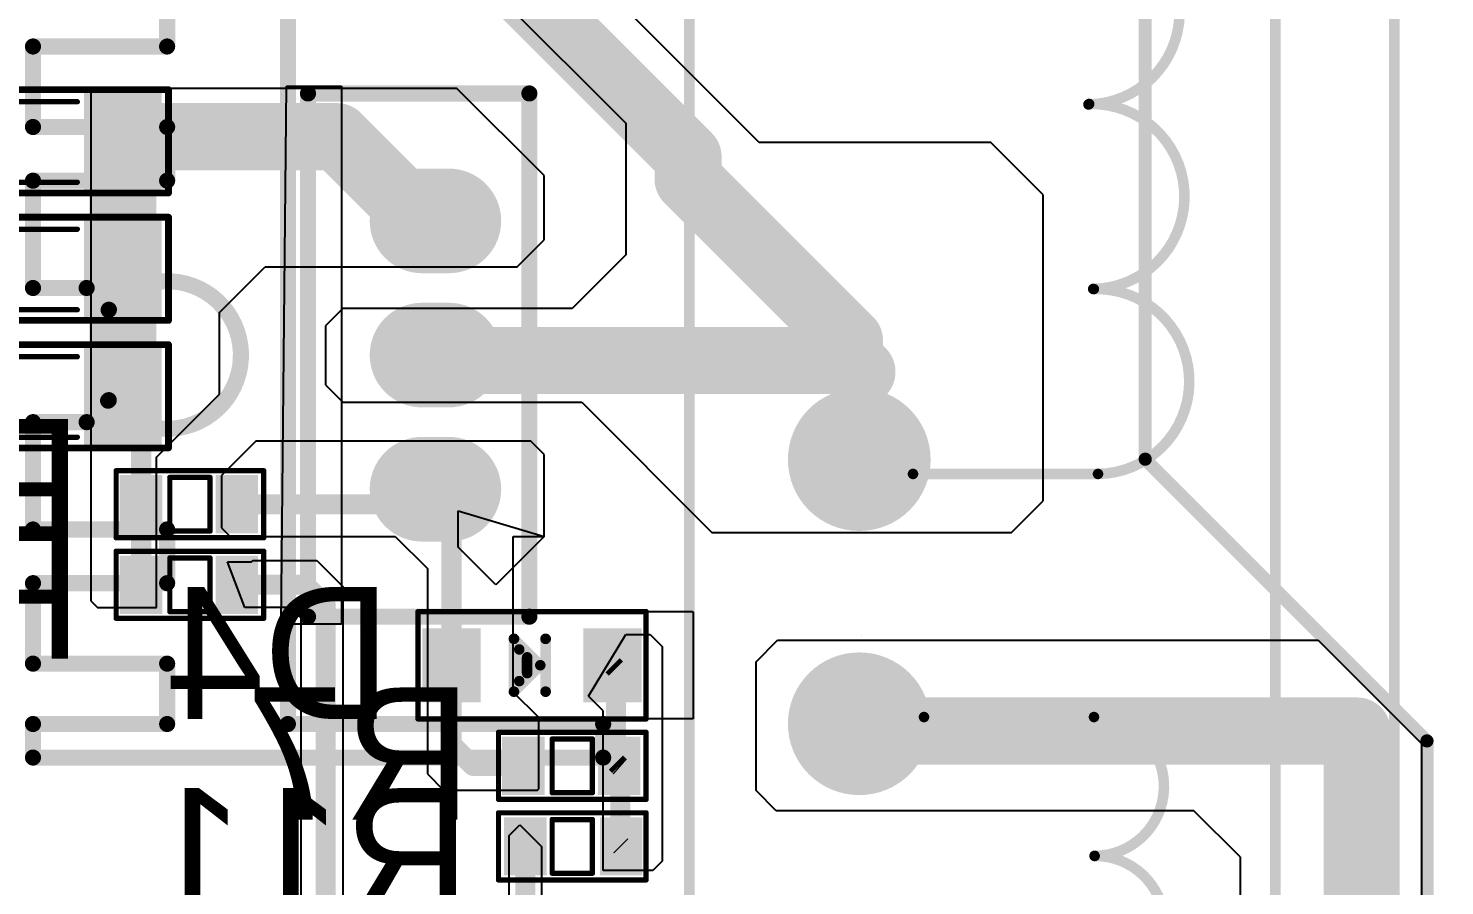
# Model space of a CAD drawing. Header units: millimetres. Extents: x 0.99 to 6.96, y 0.76 to 5.84.
# Drawn here: x 4.489 to 5.545, y 1.581 to 2.22 of the extents above; entities that cross this region are included whole.
import ezdxf

# ---------------------------------------------------------------- set-up
doc = ezdxf.new("R2010")
doc.units = ezdxf.units.MM
doc.header["$MEASUREMENT"] = 0
for name, color, linetype in [('BottomLayer', 5, 'Continuous'), ('BottomOverlay', 54, 'Continuous'), ('BottomPaste', 16, 'Continuous'), ('BottomSolder', 6, 'Continuous'), ('MultiLayer', 9, 'Continuous'), ('PadHoleLayer', 156, 'Continuous'), ('TopLayer', 1, 'Continuous'), ('TopOverlay', 2, 'Continuous'), ('TopSolder', 216, 'Continuous')]:
    doc.layers.add(name, color=color, linetype=linetype)

# ---------------------------------------------------------------- blocks, each defined once
blk = doc.blocks.new('TO220_2_166')
at = {"layer": 'BottomLayer', "const_width": 0.07}
for points in [[(0, 0.01), (0, -0.01)], [(0.1, 0.01), (0.1, -0.01)], [(0.2, 0.01), (0.2, -0.01)]]:
    blk.add_lwpolyline(points, dxfattribs=at)
at = {"layer": 'BottomLayer', "const_width": 0.035}
for points in [[(-0.0175, 0.01, 1), (0.0175, 0.01, 1)], [(0.0825, 0.01, 1), (0.1175, 0.01, 1)], [(0.1825, 0.01, 1), (0.2175, 0.01, 1)], [(-0.0175, -0.01, 1), (0.0175, -0.01, 1)], [(0.0825, -0.01, 1), (0.1175, -0.01, 1)], [(0.1825, -0.01, 1), (0.2175, -0.01, 1)]]:
    blk.add_lwpolyline(points, format="xyb", close=True, dxfattribs=at)
at = {"layer": 'BottomSolder', "const_width": 0.078}
for points in [[(0, 0.01), (0, -0.01)], [(0.1, 0.01), (0.1, -0.01)], [(0.2, 0.01), (0.2, -0.01)]]:
    blk.add_lwpolyline(points, dxfattribs=at)
at = {"layer": 'BottomSolder', "const_width": 0.039}
for points in [[(-0.0195, 0.01, 1), (0.0195, 0.01, 1)], [(0.0805, 0.01, 1), (0.1195, 0.01, 1)], [(0.1805, 0.01, 1), (0.2195, 0.01, 1)], [(-0.0195, -0.01, 1), (0.0195, -0.01, 1)], [(0.0805, -0.01, 1), (0.1195, -0.01, 1)], [(0.1805, -0.01, 1), (0.2195, -0.01, 1)]]:
    blk.add_lwpolyline(points, format="xyb", close=True, dxfattribs=at)
at = {"layer": 'MultiLayer', "const_width": 0.07}
for points in [[(0, 0.01), (0, -0.01)], [(0.1, 0.01), (0.1, -0.01)], [(0.2, 0.01), (0.2, -0.01)]]:
    blk.add_lwpolyline(points, dxfattribs=at)
at = {"layer": 'MultiLayer', "const_width": 0.035}
for points in [[(-0.0175, 0.01, 1), (0.0175, 0.01, 1)], [(0.0825, 0.01, 1), (0.1175, 0.01, 1)], [(0.1825, 0.01, 1), (0.2175, 0.01, 1)], [(-0.0175, -0.01, 1), (0.0175, -0.01, 1)], [(0.0825, -0.01, 1), (0.1175, -0.01, 1)], [(0.1825, -0.01, 1), (0.2175, -0.01, 1)]]:
    blk.add_lwpolyline(points, format="xyb", close=True, dxfattribs=at)
at = {"layer": 'PadHoleLayer', "const_width": 0.0236}
for points in [[(-0.0118, 0, 1), (0.0118, 0, 1)], [(0.0882, 0, 1), (0.1118, 0, 1)], [(0.1882, 0, 1), (0.2118, 0, 1)]]:
    blk.add_lwpolyline(points, format="xyb", close=True, dxfattribs=at)
at = {"layer": 'TopLayer', "const_width": 0.07}
for points in [[(0, 0.01), (0, -0.01)], [(0.1, 0.01), (0.1, -0.01)], [(0.2, 0.01), (0.2, -0.01)]]:
    blk.add_lwpolyline(points, dxfattribs=at)
at = {"layer": 'TopLayer', "const_width": 0.035}
for points in [[(-0.0175, 0.01, 1), (0.0175, 0.01, 1)], [(0.0825, 0.01, 1), (0.1175, 0.01, 1)], [(0.1825, 0.01, 1), (0.2175, 0.01, 1)], [(-0.0175, -0.01, 1), (0.0175, -0.01, 1)], [(0.0825, -0.01, 1), (0.1175, -0.01, 1)], [(0.1825, -0.01, 1), (0.2175, -0.01, 1)]]:
    blk.add_lwpolyline(points, format="xyb", close=True, dxfattribs=at)
at = {"layer": 'TopOverlay', "const_width": 0.012}
for points in [[(-0.2, 0.3), (-0.2, -0.125)], [(-0.2, 0.3), (-0.175, 0.3)], [(-0.175, 0.3), (-0.175, 0.2)], [(-0.13, 0.3), (-0.13, 0.2)], [(-0.13, 0.3), (-0.07, 0.3)], [(-0.07, 0.3), (-0.07, 0.2)], [(-0.03, 0.3), (0.05, 0.3)], [(-0.03, 0.3), (-0.03, 0.2)], [(0.05, 0.3), (0.05, 0.26)], [(0.15, 0.3), (0.15, 0.26)], [(0.15, 0.3), (0.23, 0.3)], [(0.23, 0.3), (0.23, 0.2)], [(0.27, 0.3), (0.33, 0.3)], [(0.27, 0.3), (0.27, 0.2)], [(0.33, 0.3), (0.33, 0.2)], [(0.375, 0.3), (0.4, 0.3)], [(0.375, 0.3), (0.375, 0.2)], [(0.4, 0.3), (0.4, -0.125)], [(0.05, 0.26), (0.066, 0.244)], [(0.15, 0.26), (0.1336, 0.2436)], [(-0.175, 0.2), (-0.13, 0.2)], [(-0.07, 0.2), (-0.03, 0.2)], [(0.23, 0.2), (0.27, 0.2)], [(0.33, 0.2), (0.375, 0.2)], [(-0.175, 0.11), (0.375, 0.11)], [(-0.175, 0.11), (-0.175, -0.125)], [(0.375, 0.11), (0.375, -0.125)], [(-0.095, 0.095), (0.295, 0.095)], [(-0.095, 0.095), (-0.095, -0.07)], [(0.295, 0.095), (0.295, -0.07)], [(-0.095, -0.07), (0.295, -0.07)], [(-0.2, -0.125), (-0.175, -0.125)], [(0.375, -0.125), (0.4, -0.125)]]:
    blk.add_lwpolyline(points, dxfattribs=at)
at = {"layer": 'TopOverlay', "const_width": 0.006}
for points in [[(-0.203, 0.3, 1), (-0.197, 0.3, 1)], [(-0.203, 0.3, 1), (-0.197, 0.3, 1)], [(-0.178, 0.3, 1), (-0.172, 0.3, 1)], [(-0.178, 0.3, 1), (-0.172, 0.3, 1)], [(-0.133, 0.3, 1), (-0.127, 0.3, 1)], [(-0.133, 0.3, 1), (-0.127, 0.3, 1)], [(-0.073, 0.3, 1), (-0.067, 0.3, 1)], [(-0.073, 0.3, 1), (-0.067, 0.3, 1)], [(-0.033, 0.3, 1), (-0.027, 0.3, 1)], [(-0.033, 0.3, 1), (-0.027, 0.3, 1)], [(0.047, 0.3, 1), (0.053, 0.3, 1)], [(0.047, 0.3, 1), (0.053, 0.3, 1)], [(0.147, 0.3, 1), (0.153, 0.3, 1)], [(0.147, 0.3, 1), (0.153, 0.3, 1)], [(0.227, 0.3, 1), (0.233, 0.3, 1)], [(0.227, 0.3, 1), (0.233, 0.3, 1)], [(0.267, 0.3, 1), (0.273, 0.3, 1)], [(0.267, 0.3, 1), (0.273, 0.3, 1)], [(0.327, 0.3, 1), (0.333, 0.3, 1)], [(0.327, 0.3, 1), (0.333, 0.3, 1)], [(0.372, 0.3, 1), (0.378, 0.3, 1)], [(0.372, 0.3, 1), (0.378, 0.3, 1)], [(0.397, 0.3, 1), (0.403, 0.3, 1)], [(0.397, 0.3, 1), (0.403, 0.3, 1)], [(0.047, 0.26, 1), (0.053, 0.26, 1)], [(0.047, 0.26, 1), (0.053, 0.26, 1)], [(0.147, 0.26, 1), (0.153, 0.26, 1)], [(0.147, 0.26, 1), (0.153, 0.26, 1)], [(0.063, 0.244, 1), (0.069, 0.244, 1)], [(0.0634, 0.2435, 1), (0.0694, 0.2435, 1)], [(0.1306, 0.2436, 1), (0.1366, 0.2436, 1)], [(0.1308, 0.2434, 1), (0.1368, 0.2434, 1)], [(-0.178, 0.2, 1), (-0.172, 0.2, 1)], [(-0.178, 0.2, 1), (-0.172, 0.2, 1)], [(-0.133, 0.2, 1), (-0.127, 0.2, 1)], [(-0.133, 0.2, 1), (-0.127, 0.2, 1)], [(-0.073, 0.2, 1), (-0.067, 0.2, 1)], [(-0.073, 0.2, 1), (-0.067, 0.2, 1)], [(-0.033, 0.2, 1), (-0.027, 0.2, 1)], [(-0.033, 0.2, 1), (-0.027, 0.2, 1)], [(0.227, 0.2, 1), (0.233, 0.2, 1)], [(0.227, 0.2, 1), (0.233, 0.2, 1)], [(0.267, 0.2, 1), (0.273, 0.2, 1)], [(0.267, 0.2, 1), (0.273, 0.2, 1)], [(0.327, 0.2, 1), (0.333, 0.2, 1)], [(0.327, 0.2, 1), (0.333, 0.2, 1)], [(0.372, 0.2, 1), (0.378, 0.2, 1)], [(0.372, 0.2, 1), (0.378, 0.2, 1)], [(-0.178, 0.11, 1), (-0.172, 0.11, 1)], [(-0.178, 0.11, 1), (-0.172, 0.11, 1)], [(0.372, 0.11, 1), (0.378, 0.11, 1)], [(0.372, 0.11, 1), (0.378, 0.11, 1)], [(-0.098, 0.095, 1), (-0.092, 0.095, 1)], [(-0.098, 0.095, 1), (-0.092, 0.095, 1)], [(0.292, 0.095, 1), (0.298, 0.095, 1)], [(0.292, 0.095, 1), (0.298, 0.095, 1)], [(-0.098, -0.07, 1), (-0.092, -0.07, 1)], [(-0.098, -0.07, 1), (-0.092, -0.07, 1)], [(0.292, -0.07, 1), (0.298, -0.07, 1)], [(0.292, -0.07, 1), (0.298, -0.07, 1)], [(-0.203, -0.125, 1), (-0.197, -0.125, 1)], [(-0.203, -0.125, 1), (-0.197, -0.125, 1)], [(-0.178, -0.125, 1), (-0.172, -0.125, 1)], [(-0.178, -0.125, 1), (-0.172, -0.125, 1)], [(0.372, -0.125, 1), (0.378, -0.125, 1)], [(0.372, -0.125, 1), (0.378, -0.125, 1)], [(0.397, -0.125, 1), (0.403, -0.125, 1)], [(0.397, -0.125, 1), (0.403, -0.125, 1)]]:
    blk.add_lwpolyline(points, format="xyb", close=True, dxfattribs=at)
at = {"layer": 'TopOverlay', "const_width": 0.012}
blk.add_lwpolyline([(0.1338, 0.2434, -2.922044), (0.0664, 0.2435)], format="xyb", dxfattribs=at)
at = {"layer": 'TopSolder', "const_width": 0.078}
for points in [[(0, 0.01), (0, -0.01)], [(0.1, 0.01), (0.1, -0.01)], [(0.2, 0.01), (0.2, -0.01)]]:
    blk.add_lwpolyline(points, dxfattribs=at)
at = {"layer": 'TopSolder', "const_width": 0.039}
for points in [[(-0.0195, 0.01, 1), (0.0195, 0.01, 1)], [(0.0805, 0.01, 1), (0.1195, 0.01, 1)], [(0.1805, 0.01, 1), (0.2195, 0.01, 1)], [(-0.0195, -0.01, 1), (0.0195, -0.01, 1)], [(0.0805, -0.01, 1), (0.1195, -0.01, 1)], [(0.1805, -0.01, 1), (0.2195, -0.01, 1)]]:
    blk.add_lwpolyline(points, format="xyb", close=True, dxfattribs=at)
blk = doc.blocks.new('EE29_173')
at = {"layer": 'BottomLayer', "const_width": 0.0492}
for points in [[(0.6545, 0, 1), (0.7037, 0, 1)], [(0.6545, -0.1969, 1), (0.7037, -0.1969, 1)], [(-0.0246, -0.3937, 1), (0.0246, -0.3937, 1)], [(-0.0246, -0.5906, 1), (0.0246, -0.5906, 1)], [(0.6545, -0.5906, 1), (0.7037, -0.5906, 1)], [(-0.0246, -0.7874, 1), (0.0246, -0.7874, 1)], [(0.6545, -0.7874, 1), (0.7037, -0.7874, 1)]]:
    blk.add_lwpolyline(points, format="xyb", close=True, dxfattribs=at)
at = {"layer": 'BottomLayer'}
blk.add_solid([(-0.0492, -0.0492), (0.0492, -0.0492), (-0.0492, 0.0492), (0.0492, 0.0492)], dxfattribs=at)
at = {"layer": 'BottomSolder', "const_width": 0.0532}
for points in [[(0.6525, 0, 1), (0.7057, 0, 1)], [(0.6525, -0.1969, 1), (0.7057, -0.1969, 1)], [(-0.0266, -0.3937, 1), (0.0266, -0.3937, 1)], [(-0.0266, -0.5906, 1), (0.0266, -0.5906, 1)], [(0.6525, -0.5906, 1), (0.7057, -0.5906, 1)], [(-0.0266, -0.7874, 1), (0.0266, -0.7874, 1)], [(0.6525, -0.7874, 1), (0.7057, -0.7874, 1)]]:
    blk.add_lwpolyline(points, format="xyb", close=True, dxfattribs=at)
at = {"layer": 'BottomSolder'}
blk.add_solid([(-0.0532, -0.0532), (0.0532, -0.0532), (-0.0532, 0.0532), (0.0532, 0.0532)], dxfattribs=at)
at = {"layer": 'MultiLayer', "const_width": 0.0492}
for points in [[(0.6545, 0, 1), (0.7037, 0, 1)], [(0.6545, -0.1969, 1), (0.7037, -0.1969, 1)], [(-0.0246, -0.3937, 1), (0.0246, -0.3937, 1)], [(-0.0246, -0.5906, 1), (0.0246, -0.5906, 1)], [(0.6545, -0.5906, 1), (0.7037, -0.5906, 1)], [(-0.0246, -0.7874, 1), (0.0246, -0.7874, 1)], [(0.6545, -0.7874, 1), (0.7037, -0.7874, 1)]]:
    blk.add_lwpolyline(points, format="xyb", close=True, dxfattribs=at)
at = {"layer": 'MultiLayer'}
blk.add_solid([(-0.0492, -0.0492), (0.0492, -0.0492), (-0.0492, 0.0492), (0.0492, 0.0492)], dxfattribs=at)
at = {"layer": 'PadHoleLayer', "const_width": 0.0236}
for points in [[(-0.0118, 0, 1), (0.0118, 0, 1)], [(0.6673, 0, 1), (0.6909, 0, 1)], [(0.6673, -0.1969, 1), (0.6909, -0.1969, 1)], [(-0.0118, -0.3937, 1), (0.0118, -0.3937, 1)], [(-0.0118, -0.5906, 1), (0.0118, -0.5906, 1)], [(0.6673, -0.5906, 1), (0.6909, -0.5906, 1)], [(-0.0118, -0.7874, 1), (0.0118, -0.7874, 1)], [(0.6673, -0.7874, 1), (0.6909, -0.7874, 1)]]:
    blk.add_lwpolyline(points, format="xyb", close=True, dxfattribs=at)
at = {"layer": 'TopLayer', "const_width": 0.0492}
for points in [[(0.6545, 0, 1), (0.7037, 0, 1)], [(0.6545, -0.1969, 1), (0.7037, -0.1969, 1)], [(-0.0246, -0.3937, 1), (0.0246, -0.3937, 1)], [(-0.0246, -0.5906, 1), (0.0246, -0.5906, 1)], [(0.6545, -0.5906, 1), (0.7037, -0.5906, 1)], [(-0.0246, -0.7874, 1), (0.0246, -0.7874, 1)], [(0.6545, -0.7874, 1), (0.7037, -0.7874, 1)]]:
    blk.add_lwpolyline(points, format="xyb", close=True, dxfattribs=at)
at = {"layer": 'TopLayer'}
blk.add_solid([(-0.0492, -0.0492), (0.0492, -0.0492), (-0.0492, 0.0492), (0.0492, 0.0492)], dxfattribs=at)
at = {"layer": 'TopOverlay', "const_width": 0.00787}
for points in [[(-0.1266, 0.1733), (0.7835, 0.1733)], [(-0.1266, -0.9682), (-0.1266, 0.1733)], [(0.3101, -0.9661), (0.3101, 0.1697)], [(0.3988, -0.9665), (0.3988, 0.1713)], [(0.7835, -0.9073), (0.7835, 0.1733)], [(0.043, 0.0088), (0.1677, 0.0088)], [(0.6804, -0.1482), (0.6804, -0.0413)], [(0.5307, -0.1213), (0.6804, -0.1213)], [(0.04, -0.4044), (0.178, -0.4044)], [(0.0482, -0.5856), (0.1749, -0.5856)], [(0.6821, -0.7423), (0.6821, -0.6354)], [(0.5479, -0.6729), (0.6833, -0.6729)], [(0.0463, -0.793), (0.1739, -0.793)], [(0.7226, -0.9682), (0.7835, -0.9073)], [(-0.1266, -0.9682), (0.7226, -0.9682)]]:
    blk.add_lwpolyline(points, dxfattribs=at)
at = {"layer": 'TopOverlay', "const_width": 0.00394}
for points in [[(-0.1286, 0.1733, 1), (-0.1246, 0.1733, 1)], [(-0.1286, 0.1733, 1), (-0.1246, 0.1733, 1)], [(0.3081, 0.1697, 1), (0.312, 0.1697, 1)], [(0.3968, 0.1713, 1), (0.4008, 0.1713, 1)], [(0.7815, 0.1733, 1), (0.7855, 0.1733, 1)], [(0.7815, 0.1733, 1), (0.7855, 0.1733, 1)], [(0.041, 0.0088, 1), (0.045, 0.0088, 1)], [(0.1658, 0.0088, 1), (0.1697, 0.0088, 1)], [(0.1658, 0.0088, 1), (0.1697, 0.0088, 1)], [(0.6784, -0.0413, 1), (0.6824, -0.0413, 1)], [(0.1689, -0.129, 1), (0.1728, -0.129, 1)], [(0.1693, -0.1287, 1), (0.1733, -0.1287, 1)], [(0.5288, -0.1213, 1), (0.5327, -0.1213, 1)], [(0.5288, -0.1213, 1), (0.5327, -0.1213, 1)], [(0.6784, -0.1213, 1), (0.6824, -0.1213, 1)], [(0.6784, -0.1482, 1), (0.6824, -0.1482, 1)], [(0.1724, -0.2665, 1), (0.1764, -0.2665, 1)], [(0.1729, -0.2666, 1), (0.1768, -0.2666, 1)], [(0.5319, -0.2591, 1), (0.5358, -0.2591, 1)], [(0.5334, -0.2592, 1), (0.5374, -0.2592, 1)], [(0.0381, -0.4044, 1), (0.042, -0.4044, 1)], [(0.176, -0.4044, 1), (0.1799, -0.4044, 1)], [(0.176, -0.4044, 1), (0.1799, -0.4044, 1)], [(0.5365, -0.397, 1), (0.5405, -0.397, 1)], [(0.5381, -0.3972, 1), (0.5421, -0.3972, 1)], [(0.5412, -0.5349, 1), (0.5452, -0.5349, 1)], [(0.5428, -0.5351, 1), (0.5467, -0.5351, 1)], [(0.0463, -0.5856, 1), (0.0502, -0.5856, 1)], [(0.173, -0.5856, 1), (0.1769, -0.5856, 1)], [(0.173, -0.5856, 1), (0.1769, -0.5856, 1)], [(0.6802, -0.6354, 1), (0.6841, -0.6354, 1)], [(0.5459, -0.6729, 1), (0.5498, -0.6729, 1)], [(0.5459, -0.6729, 1), (0.5498, -0.6729, 1)], [(0.6814, -0.6729, 1), (0.6853, -0.6729, 1)], [(0.1734, -0.6891, 1), (0.1774, -0.6891, 1)], [(0.1734, -0.6891, 1), (0.1774, -0.6891, 1)], [(0.6802, -0.7423, 1), (0.6841, -0.7423, 1)], [(0.0443, -0.793, 1), (0.0482, -0.793, 1)], [(0.172, -0.793, 1), (0.1759, -0.793, 1)], [(0.1739, -0.7926, 1), (0.1778, -0.7926, 1)], [(0.7815, -0.9073, 1), (0.7855, -0.9073, 1)], [(0.7815, -0.9073, 1), (0.7855, -0.9073, 1)], [(-0.1286, -0.9682, 1), (-0.1246, -0.9682, 1)], [(-0.1286, -0.9682, 1), (-0.1246, -0.9682, 1)], [(0.3081, -0.9661, 1), (0.312, -0.9661, 1)], [(0.3968, -0.9665, 1), (0.4008, -0.9665, 1)], [(0.7206, -0.9682, 1), (0.7246, -0.9682, 1)], [(0.7206, -0.9682, 1), (0.7246, -0.9682, 1)]]:
    blk.add_lwpolyline(points, format="xyb", close=True, dxfattribs=at)
at = {"layer": 'TopOverlay', "const_width": 0.00787}
for points in [[(0.1677, 0.0088, -1.008867), (0.1708, -0.129)], [(0.1713, -0.1287, -1.008867), (0.1744, -0.2665)], [(0.5338, -0.2591, -1.008867), (0.5307, -0.1213)], [(0.1749, -0.2666, -1.008867), (0.178, -0.4044)], [(0.5385, -0.397, -1.008867), (0.5354, -0.2592)], [(0.5432, -0.5349, -1.008867), (0.5401, -0.3972)], [(0.5479, -0.6729, -1.008867), (0.5448, -0.5351)], [(0.1749, -0.5856, -1.004118), (0.1754, -0.6891)], [(0.1754, -0.6891, -1.004118), (0.1758, -0.7926)]]:
    blk.add_lwpolyline(points, format="xyb", dxfattribs=at)
at = {"layer": 'TopSolder', "const_width": 0.0532}
for points in [[(0.6525, 0, 1), (0.7057, 0, 1)], [(0.6525, -0.1969, 1), (0.7057, -0.1969, 1)], [(-0.0266, -0.3937, 1), (0.0266, -0.3937, 1)], [(-0.0266, -0.5906, 1), (0.0266, -0.5906, 1)], [(0.6525, -0.5906, 1), (0.7057, -0.5906, 1)], [(-0.0266, -0.7874, 1), (0.0266, -0.7874, 1)], [(0.6525, -0.7874, 1), (0.7057, -0.7874, 1)]]:
    blk.add_lwpolyline(points, format="xyb", close=True, dxfattribs=at)
at = {"layer": 'TopSolder'}
blk.add_solid([(-0.0532, -0.0532), (0.0532, -0.0532), (-0.0532, 0.0532), (0.0532, 0.0532)], dxfattribs=at)
blk = doc.blocks.new('RES_SMD_0603_B_176')
at = {"layer": 'BottomLayer'}
for points in [[(-0.0468, -0.0177), (-0.0232, -0.0177), (-0.0468, 0.0177), (-0.0232, 0.0177)], [(0.0247, -0.0177), (0.0483, -0.0177), (0.0247, 0.0177), (0.0483, 0.0177)]]:
    blk.add_solid(points, dxfattribs=at)
at = {"layer": 'BottomOverlay', "const_width": 0.00394}
for points in [[(0.035, 0.025), (-0.055, 0.025)], [(-0.055, 0.025), (-0.055, -0.025)], [(0.015, 0.02), (-0.015, 0.02)], [(-0.015, 0.02), (-0.015, -0.02)], [(0.015, 0.02), (0.015, -0.02)], [(0.055, 0.025), (0.035, 0.025)], [(0.055, 0.025), (0.055, -0.025)], [(0.015, -0.02), (-0.015, -0.02)], [(0.055, -0.025), (-0.055, -0.025)]]:
    blk.add_lwpolyline(points, dxfattribs=at)
at = {"layer": 'BottomOverlay', "const_width": 0.00197}
for points in [[(-0.056, 0.025, 1), (-0.054, 0.025, 1)], [(-0.056, 0.025, 1), (-0.054, 0.025, 1)], [(-0.016, 0.02, 1), (-0.014, 0.02, 1)], [(-0.016, 0.02, 1), (-0.014, 0.02, 1)], [(0.014, 0.02, 1), (0.016, 0.02, 1)], [(0.014, 0.02, 1), (0.016, 0.02, 1)], [(0.034, 0.025, 1), (0.036, 0.025, 1)], [(0.034, 0.025, 1), (0.036, 0.025, 1)], [(0.054, 0.025, 1), (0.056, 0.025, 1)], [(0.054, 0.025, 1), (0.056, 0.025, 1)], [(-0.016, -0.02, 1), (-0.014, -0.02, 1)], [(-0.016, -0.02, 1), (-0.014, -0.02, 1)], [(0.014, -0.02, 1), (0.016, -0.02, 1)], [(0.014, -0.02, 1), (0.016, -0.02, 1)], [(-0.056, -0.025, 1), (-0.054, -0.025, 1)], [(-0.056, -0.025, 1), (-0.054, -0.025, 1)], [(0.054, -0.025, 1), (0.056, -0.025, 1)], [(0.054, -0.025, 1), (0.056, -0.025, 1)]]:
    blk.add_lwpolyline(points, format="xyb", close=True, dxfattribs=at)
at = {"layer": 'BottomPaste'}
for points in [[(-0.0468, -0.0177), (-0.0232, -0.0177), (-0.0468, 0.0177), (-0.0232, 0.0177)], [(0.0247, -0.0177), (0.0483, -0.0177), (0.0247, 0.0177), (0.0483, 0.0177)]]:
    blk.add_solid(points, dxfattribs=at)
at = {"layer": 'BottomSolder'}
for points in [[(-0.0508, -0.0217), (-0.0192, -0.0217), (-0.0508, 0.0217), (-0.0192, 0.0217)], [(0.0207, -0.0217), (0.0523, -0.0217), (0.0207, 0.0217), (0.0523, 0.0217)]]:
    blk.add_solid(points, dxfattribs=at)
blk = doc.blocks.new('RES_SMD_1206_B_180')
at = {"layer": 'BottomLayer'}
for points in [[(-0.09, -0.0325), (-0.04, -0.0325), (-0.09, 0.0325), (-0.04, 0.0325)], [(0.04, -0.0325), (0.09, -0.0325), (0.04, 0.0325), (0.09, 0.0325)]]:
    blk.add_solid(points, dxfattribs=at)
at = {"layer": 'BottomOverlay'}
for points, const_width in [([(0.099, 0.038), (-0.099, 0.038)], 0.005), ([(-0.099, 0.038), (-0.099, -0.039)], 0.005), ([(0.031, 0.03), (-0.031, 0.03)], 0.004), ([(0.099, 0.038), (0.099, -0.039)], 0.005), ([(0.031, -0.03), (-0.031, -0.03)], 0.004), ([(0.099, -0.039), (-0.099, -0.039)], 0.005)]:
    blk.add_lwpolyline(points, dxfattribs=dict(at, const_width=const_width))
for points, const_width in [([(-0.1003, 0.038, 1), (-0.0978, 0.038, 1)], 0.0025), ([(-0.1003, 0.038, 1), (-0.0978, 0.038, 1)], 0.0025), ([(-0.032, 0.03, 1), (-0.03, 0.03, 1)], 0.002), ([(0.03, 0.03, 1), (0.032, 0.03, 1)], 0.002), ([(0.0977, 0.038, 1), (0.1002, 0.038, 1)], 0.0025), ([(0.0977, 0.038, 1), (0.1002, 0.038, 1)], 0.0025), ([(-0.032, -0.03, 1), (-0.03, -0.03, 1)], 0.002), ([(0.03, -0.03, 1), (0.032, -0.03, 1)], 0.002), ([(-0.1003, -0.039, 1), (-0.0978, -0.039, 1)], 0.0025), ([(-0.1003, -0.039, 1), (-0.0978, -0.039, 1)], 0.0025), ([(0.0977, -0.039, 1), (0.1002, -0.039, 1)], 0.0025), ([(0.0977, -0.039, 1), (0.1002, -0.039, 1)], 0.0025)]:
    blk.add_lwpolyline(points, format="xyb", close=True, dxfattribs=dict(at, const_width=const_width))
at = {"layer": 'BottomPaste'}
for points in [[(-0.09, -0.0325), (-0.04, -0.0325), (-0.09, 0.0325), (-0.04, 0.0325)], [(0.04, -0.0325), (0.09, -0.0325), (0.04, 0.0325), (0.09, 0.0325)]]:
    blk.add_solid(points, dxfattribs=at)
at = {"layer": 'BottomSolder'}
for points in [[(-0.094, -0.0365), (-0.036, -0.0365), (-0.094, 0.0365), (-0.036, 0.0365)], [(0.036, -0.0365), (0.094, -0.0365), (0.036, 0.0365), (0.094, 0.0365)]]:
    blk.add_solid(points, dxfattribs=at)
blk = doc.blocks.new('RES_SMD_1206_B_181')
at = {"layer": 'BottomLayer'}
for points in [[(-0.09, -0.0325), (-0.04, -0.0325), (-0.09, 0.0325), (-0.04, 0.0325)], [(0.04, -0.0325), (0.09, -0.0325), (0.04, 0.0325), (0.09, 0.0325)]]:
    blk.add_solid(points, dxfattribs=at)
at = {"layer": 'BottomOverlay'}
for points, const_width in [([(0.099, 0.038), (-0.099, 0.038)], 0.005), ([(-0.099, 0.038), (-0.099, -0.039)], 0.005), ([(0.031, 0.03), (-0.031, 0.03)], 0.004), ([(0.099, 0.038), (0.099, -0.039)], 0.005), ([(0.031, -0.03), (-0.031, -0.03)], 0.004), ([(0.099, -0.039), (-0.099, -0.039)], 0.005)]:
    blk.add_lwpolyline(points, dxfattribs=dict(at, const_width=const_width))
for points, const_width in [([(-0.1003, 0.038, 1), (-0.0978, 0.038, 1)], 0.0025), ([(-0.1003, 0.038, 1), (-0.0978, 0.038, 1)], 0.0025), ([(-0.032, 0.03, 1), (-0.03, 0.03, 1)], 0.002), ([(0.03, 0.03, 1), (0.032, 0.03, 1)], 0.002), ([(0.0977, 0.038, 1), (0.1002, 0.038, 1)], 0.0025), ([(0.0977, 0.038, 1), (0.1002, 0.038, 1)], 0.0025), ([(-0.032, -0.03, 1), (-0.03, -0.03, 1)], 0.002), ([(0.03, -0.03, 1), (0.032, -0.03, 1)], 0.002), ([(-0.1003, -0.039, 1), (-0.0978, -0.039, 1)], 0.0025), ([(-0.1003, -0.039, 1), (-0.0978, -0.039, 1)], 0.0025), ([(0.0977, -0.039, 1), (0.1002, -0.039, 1)], 0.0025), ([(0.0977, -0.039, 1), (0.1002, -0.039, 1)], 0.0025)]:
    blk.add_lwpolyline(points, format="xyb", close=True, dxfattribs=dict(at, const_width=const_width))
at = {"layer": 'BottomPaste'}
for points in [[(-0.09, -0.0325), (-0.04, -0.0325), (-0.09, 0.0325), (-0.04, 0.0325)], [(0.04, -0.0325), (0.09, -0.0325), (0.04, 0.0325), (0.09, 0.0325)]]:
    blk.add_solid(points, dxfattribs=at)
at = {"layer": 'BottomSolder'}
for points in [[(-0.094, -0.0365), (-0.036, -0.0365), (-0.094, 0.0365), (-0.036, 0.0365)], [(0.036, -0.0365), (0.094, -0.0365), (0.036, 0.0365), (0.094, 0.0365)]]:
    blk.add_solid(points, dxfattribs=at)
blk = doc.blocks.new('RES_SMD_1206_B_182')
at = {"layer": 'BottomLayer'}
for points in [[(-0.09, -0.0325), (-0.04, -0.0325), (-0.09, 0.0325), (-0.04, 0.0325)], [(0.04, -0.0325), (0.09, -0.0325), (0.04, 0.0325), (0.09, 0.0325)]]:
    blk.add_solid(points, dxfattribs=at)
at = {"layer": 'BottomOverlay'}
for points, const_width in [([(0.099, 0.038), (-0.099, 0.038)], 0.005), ([(-0.099, 0.038), (-0.099, -0.039)], 0.005), ([(0.031, 0.03), (-0.031, 0.03)], 0.004), ([(0.099, 0.038), (0.099, -0.039)], 0.005), ([(0.031, -0.03), (-0.031, -0.03)], 0.004), ([(0.099, -0.039), (-0.099, -0.039)], 0.005)]:
    blk.add_lwpolyline(points, dxfattribs=dict(at, const_width=const_width))
for points, const_width in [([(-0.1003, 0.038, 1), (-0.0978, 0.038, 1)], 0.0025), ([(-0.1003, 0.038, 1), (-0.0978, 0.038, 1)], 0.0025), ([(-0.032, 0.03, 1), (-0.03, 0.03, 1)], 0.002), ([(0.03, 0.03, 1), (0.032, 0.03, 1)], 0.002), ([(0.0977, 0.038, 1), (0.1002, 0.038, 1)], 0.0025), ([(0.0977, 0.038, 1), (0.1002, 0.038, 1)], 0.0025), ([(-0.032, -0.03, 1), (-0.03, -0.03, 1)], 0.002), ([(0.03, -0.03, 1), (0.032, -0.03, 1)], 0.002), ([(-0.1003, -0.039, 1), (-0.0978, -0.039, 1)], 0.0025), ([(-0.1003, -0.039, 1), (-0.0978, -0.039, 1)], 0.0025), ([(0.0977, -0.039, 1), (0.1002, -0.039, 1)], 0.0025), ([(0.0977, -0.039, 1), (0.1002, -0.039, 1)], 0.0025)]:
    blk.add_lwpolyline(points, format="xyb", close=True, dxfattribs=dict(at, const_width=const_width))
at = {"layer": 'BottomPaste'}
for points in [[(-0.09, -0.0325), (-0.04, -0.0325), (-0.09, 0.0325), (-0.04, 0.0325)], [(0.04, -0.0325), (0.09, -0.0325), (0.04, 0.0325), (0.09, 0.0325)]]:
    blk.add_solid(points, dxfattribs=at)
at = {"layer": 'BottomSolder'}
for points in [[(-0.094, -0.0365), (-0.036, -0.0365), (-0.094, 0.0365), (-0.036, 0.0365)], [(0.036, -0.0365), (0.094, -0.0365), (0.036, 0.0365), (0.094, 0.0365)]]:
    blk.add_solid(points, dxfattribs=at)
blk = doc.blocks.new('RES_SMD_0603_B_183')
at = {"layer": 'BottomLayer'}
for points in [[(-0.0468, -0.0177), (-0.0232, -0.0177), (-0.0468, 0.0177), (-0.0232, 0.0177)], [(0.0247, -0.0177), (0.0483, -0.0177), (0.0247, 0.0177), (0.0483, 0.0177)]]:
    blk.add_solid(points, dxfattribs=at)
at = {"layer": 'BottomOverlay', "const_width": 0.00394}
for points in [[(-0.055, 0.025), (0.035, 0.025)], [(-0.055, -0.025), (-0.055, 0.025)], [(-0.015, 0.02), (0.015, 0.02)], [(-0.015, -0.02), (-0.015, 0.02)], [(0.015, -0.02), (0.015, 0.02)], [(0.035, 0.025), (0.055, 0.025)], [(0.055, -0.025), (0.055, 0.025)], [(-0.015, -0.02), (0.015, -0.02)], [(-0.055, -0.025), (0.055, -0.025)]]:
    blk.add_lwpolyline(points, dxfattribs=at)
at = {"layer": 'BottomOverlay', "const_width": 0.00197}
for points in [[(-0.056, 0.025, 1), (-0.054, 0.025, 1)], [(-0.056, 0.025, 1), (-0.054, 0.025, 1)], [(-0.016, 0.02, 1), (-0.014, 0.02, 1)], [(-0.016, 0.02, 1), (-0.014, 0.02, 1)], [(0.014, 0.02, 1), (0.016, 0.02, 1)], [(0.014, 0.02, 1), (0.016, 0.02, 1)], [(0.034, 0.025, 1), (0.036, 0.025, 1)], [(0.034, 0.025, 1), (0.036, 0.025, 1)], [(0.054, 0.025, 1), (0.056, 0.025, 1)], [(0.054, 0.025, 1), (0.056, 0.025, 1)], [(-0.016, -0.02, 1), (-0.014, -0.02, 1)], [(-0.016, -0.02, 1), (-0.014, -0.02, 1)], [(0.014, -0.02, 1), (0.016, -0.02, 1)], [(0.014, -0.02, 1), (0.016, -0.02, 1)], [(-0.056, -0.025, 1), (-0.054, -0.025, 1)], [(-0.056, -0.025, 1), (-0.054, -0.025, 1)], [(0.054, -0.025, 1), (0.056, -0.025, 1)], [(0.054, -0.025, 1), (0.056, -0.025, 1)]]:
    blk.add_lwpolyline(points, format="xyb", close=True, dxfattribs=at)
at = {"layer": 'BottomPaste'}
for points in [[(-0.0468, -0.0177), (-0.0232, -0.0177), (-0.0468, 0.0177), (-0.0232, 0.0177)], [(0.0247, -0.0177), (0.0483, -0.0177), (0.0247, 0.0177), (0.0483, 0.0177)]]:
    blk.add_solid(points, dxfattribs=at)
at = {"layer": 'BottomSolder'}
for points in [[(-0.0508, -0.0217), (-0.0192, -0.0217), (-0.0508, 0.0217), (-0.0192, 0.0217)], [(0.0207, -0.0217), (0.0523, -0.0217), (0.0207, 0.0217), (0.0523, 0.0217)]]:
    blk.add_solid(points, dxfattribs=at)
blk = doc.blocks.new('RES_SMD_0603_B_186')
at = {"layer": 'BottomLayer'}
for points in [[(-0.0468, -0.0177), (-0.0232, -0.0177), (-0.0468, 0.0177), (-0.0232, 0.0177)], [(0.0247, -0.0177), (0.0483, -0.0177), (0.0247, 0.0177), (0.0483, 0.0177)]]:
    blk.add_solid(points, dxfattribs=at)
at = {"layer": 'BottomOverlay', "const_width": 0.00394}
for points in [[(0.035, 0.025), (-0.055, 0.025)], [(-0.055, 0.025), (-0.055, -0.025)], [(0.015, 0.02), (-0.015, 0.02)], [(-0.015, 0.02), (-0.015, -0.02)], [(0.015, 0.02), (0.015, -0.02)], [(0.055, 0.025), (0.035, 0.025)], [(0.055, 0.025), (0.055, -0.025)], [(0.015, -0.02), (-0.015, -0.02)], [(0.055, -0.025), (-0.055, -0.025)]]:
    blk.add_lwpolyline(points, dxfattribs=at)
at = {"layer": 'BottomOverlay', "const_width": 0.00197}
for points in [[(-0.056, 0.025, 1), (-0.054, 0.025, 1)], [(-0.056, 0.025, 1), (-0.054, 0.025, 1)], [(-0.016, 0.02, 1), (-0.014, 0.02, 1)], [(-0.016, 0.02, 1), (-0.014, 0.02, 1)], [(0.014, 0.02, 1), (0.016, 0.02, 1)], [(0.014, 0.02, 1), (0.016, 0.02, 1)], [(0.034, 0.025, 1), (0.036, 0.025, 1)], [(0.034, 0.025, 1), (0.036, 0.025, 1)], [(0.054, 0.025, 1), (0.056, 0.025, 1)], [(0.054, 0.025, 1), (0.056, 0.025, 1)], [(-0.016, -0.02, 1), (-0.014, -0.02, 1)], [(-0.016, -0.02, 1), (-0.014, -0.02, 1)], [(0.014, -0.02, 1), (0.016, -0.02, 1)], [(0.014, -0.02, 1), (0.016, -0.02, 1)], [(-0.056, -0.025, 1), (-0.054, -0.025, 1)], [(-0.056, -0.025, 1), (-0.054, -0.025, 1)], [(0.054, -0.025, 1), (0.056, -0.025, 1)], [(0.054, -0.025, 1), (0.056, -0.025, 1)]]:
    blk.add_lwpolyline(points, format="xyb", close=True, dxfattribs=at)
at = {"layer": 'BottomPaste'}
for points in [[(-0.0468, -0.0177), (-0.0232, -0.0177), (-0.0468, 0.0177), (-0.0232, 0.0177)], [(0.0247, -0.0177), (0.0483, -0.0177), (0.0247, 0.0177), (0.0483, 0.0177)]]:
    blk.add_solid(points, dxfattribs=at)
at = {"layer": 'BottomSolder'}
for points in [[(-0.0508, -0.0217), (-0.0192, -0.0217), (-0.0508, 0.0217), (-0.0192, 0.0217)], [(0.0207, -0.0217), (0.0523, -0.0217), (0.0207, 0.0217), (0.0523, 0.0217)]]:
    blk.add_solid(points, dxfattribs=at)
blk = doc.blocks.new('RES_SMD_0603_B_187')
at = {"layer": 'BottomLayer'}
for points in [[(-0.0468, -0.0177), (-0.0232, -0.0177), (-0.0468, 0.0177), (-0.0232, 0.0177)], [(0.0247, -0.0177), (0.0483, -0.0177), (0.0247, 0.0177), (0.0483, 0.0177)]]:
    blk.add_solid(points, dxfattribs=at)
at = {"layer": 'BottomOverlay', "const_width": 0.00394}
for points in [[(0.035, 0.025), (-0.055, 0.025)], [(-0.055, 0.025), (-0.055, -0.025)], [(0.015, 0.02), (-0.015, 0.02)], [(-0.015, 0.02), (-0.015, -0.02)], [(0.015, 0.02), (0.015, -0.02)], [(0.055, 0.025), (0.035, 0.025)], [(0.055, 0.025), (0.055, -0.025)], [(0.015, -0.02), (-0.015, -0.02)], [(0.055, -0.025), (-0.055, -0.025)]]:
    blk.add_lwpolyline(points, dxfattribs=at)
at = {"layer": 'BottomOverlay', "const_width": 0.00197}
for points in [[(-0.056, 0.025, 1), (-0.054, 0.025, 1)], [(-0.056, 0.025, 1), (-0.054, 0.025, 1)], [(-0.016, 0.02, 1), (-0.014, 0.02, 1)], [(-0.016, 0.02, 1), (-0.014, 0.02, 1)], [(0.014, 0.02, 1), (0.016, 0.02, 1)], [(0.014, 0.02, 1), (0.016, 0.02, 1)], [(0.034, 0.025, 1), (0.036, 0.025, 1)], [(0.034, 0.025, 1), (0.036, 0.025, 1)], [(0.054, 0.025, 1), (0.056, 0.025, 1)], [(0.054, 0.025, 1), (0.056, 0.025, 1)], [(-0.016, -0.02, 1), (-0.014, -0.02, 1)], [(-0.016, -0.02, 1), (-0.014, -0.02, 1)], [(0.014, -0.02, 1), (0.016, -0.02, 1)], [(0.014, -0.02, 1), (0.016, -0.02, 1)], [(-0.056, -0.025, 1), (-0.054, -0.025, 1)], [(-0.056, -0.025, 1), (-0.054, -0.025, 1)], [(0.054, -0.025, 1), (0.056, -0.025, 1)], [(0.054, -0.025, 1), (0.056, -0.025, 1)]]:
    blk.add_lwpolyline(points, format="xyb", close=True, dxfattribs=at)
at = {"layer": 'BottomPaste'}
for points in [[(-0.0468, -0.0177), (-0.0232, -0.0177), (-0.0468, 0.0177), (-0.0232, 0.0177)], [(0.0247, -0.0177), (0.0483, -0.0177), (0.0247, 0.0177), (0.0483, 0.0177)]]:
    blk.add_solid(points, dxfattribs=at)
at = {"layer": 'BottomSolder'}
for points in [[(-0.0508, -0.0217), (-0.0192, -0.0217), (-0.0508, 0.0217), (-0.0192, 0.0217)], [(0.0207, -0.0217), (0.0523, -0.0217), (0.0207, 0.0217), (0.0523, 0.0217)]]:
    blk.add_solid(points, dxfattribs=at)
blk = doc.blocks.new('DIO_SMD_123_B_204')
at = {"layer": 'BottomLayer'}
for points in [[(-0.0423, -0.0236), (-0.0423, 0.0236), (-0.0777, -0.0236), (-0.0777, 0.0236)], [(0.0777, 0.0236), (0.0423, 0.0236), (0.0777, -0.0236), (0.0423, -0.0236)]]:
    blk.add_solid(points, dxfattribs=at)
at = {"layer": 'BottomOverlay'}
for points, const_width in [([(-0.085, 0.04), (-0.085, -0.04)], 0.004), ([(0.085, 0.04), (-0.085, 0.04)], 0.004), ([(0.085, 0.04), (0.085, -0.04)], 0.004), ([(-0.0101, 0.0197), (-0.0101, -0.0197)], 0.00787), ([(0.0135, 0.0197), (-0.0062, 0)], 0.00787), ([(0.0135, 0.0197), (0.0135, -0.0197)], 0.00787), ([(0.0096, 0.0118), (0.0096, -0.0118)], 0.00787), ([(0.0135, -0.0197), (-0.0062, 0)], 0.00787), ([(0.0037, 0.0059), (0.0037, -0.0059)], 0.00787), ([(0.085, -0.04), (-0.085, -0.04)], 0.004)]:
    blk.add_lwpolyline(points, dxfattribs=dict(at, const_width=const_width))
for points, const_width in [([(-0.086, 0.04, 1), (-0.084, 0.04, 1)], 0.002), ([(-0.086, 0.04, 1), (-0.084, 0.04, 1)], 0.002), ([(0.084, 0.04, 1), (0.086, 0.04, 1)], 0.002), ([(0.084, 0.04, 1), (0.086, 0.04, 1)], 0.002), ([(-0.0121, 0.0197, 1), (-0.0081, 0.0197, 1)], 0.00394), ([(0.0115, 0.0197, 1), (0.0155, 0.0197, 1)], 0.00394), ([(0.0115, 0.0197, 1), (0.0155, 0.0197, 1)], 0.00394), ([(0.0076, 0.0118, 1), (0.0115, 0.0118, 1)], 0.00394), ([(-0.0081, 0, 1), (-0.0042, 0, 1)], 0.00394), ([(-0.0081, 0, 1), (-0.0042, 0, 1)], 0.00394), ([(0.0017, 0.0059, 1), (0.0056, 0.0059, 1)], 0.00394), ([(0.0017, -0.0059, 1), (0.0056, -0.0059, 1)], 0.00394), ([(0.0076, -0.0118, 1), (0.0115, -0.0118, 1)], 0.00394), ([(-0.0121, -0.0197, 1), (-0.0081, -0.0197, 1)], 0.00394), ([(0.0115, -0.0197, 1), (0.0155, -0.0197, 1)], 0.00394), ([(0.0115, -0.0197, 1), (0.0155, -0.0197, 1)], 0.00394), ([(-0.086, -0.04, 1), (-0.084, -0.04, 1)], 0.002), ([(-0.086, -0.04, 1), (-0.084, -0.04, 1)], 0.002), ([(0.084, -0.04, 1), (0.086, -0.04, 1)], 0.002), ([(0.084, -0.04, 1), (0.086, -0.04, 1)], 0.002)]:
    blk.add_lwpolyline(points, format="xyb", close=True, dxfattribs=dict(at, const_width=const_width))
at = {"layer": 'BottomPaste'}
for points in [[(-0.0423, -0.0236), (-0.0423, 0.0236), (-0.0777, -0.0236), (-0.0777, 0.0236)], [(0.0777, 0.0236), (0.0423, 0.0236), (0.0777, -0.0236), (0.0423, -0.0236)]]:
    blk.add_solid(points, dxfattribs=at)
at = {"layer": 'BottomSolder'}
for points in [[(-0.0383, -0.0276), (-0.0383, 0.0276), (-0.0817, -0.0276), (-0.0817, 0.0276)], [(0.0817, 0.0276), (0.0383, 0.0276), (0.0817, -0.0276), (0.0383, -0.0276)]]:
    blk.add_solid(points, dxfattribs=at)

msp = doc.modelspace()

# ---------------------------------------------------------------- linework, layer by layer
at = {"layer": 'BottomLayer'}
for p, q in [((5.034, 2.1346), (4.8596, 2.309)), ((4.8416, 2.242), (4.9346, 2.149)), ((4.5376, 2.175), (4.5356, 2.173)), ((4.8086, 2.175), (4.5376, 2.175)), ((4.8736, 2.11), (4.8086, 2.175)), ((4.5356, 2.173), (4.5356, 1.793)), ((4.9346, 2.149), (4.9346, 2.051)), ((5.2066, 2.1346), (5.034, 2.1346)), ((5.2456, 2.0956), (5.2066, 2.1346)), ((4.8736, 2.0762), (4.8736, 2.11)), ((5.2456, 1.8676), (5.2456, 2.0956)), ((4.8736, 2.062), (4.8736, 2.0762)), ((4.8536, 2.042), (4.8736, 2.062)), ((4.9346, 2.051), (4.8946, 2.011)), ((4.6316, 2.008), (4.6656, 2.042)), ((4.6656, 2.042), (4.8536, 2.042)), ((4.6316, 1.947), (4.6316, 2.008)), ((4.7236, 2.011), (4.7106, 1.998)), ((4.8946, 2.011), (4.7236, 2.011)), ((4.7106, 1.998), (4.7106, 1.9762)), ((4.7106, 1.9762), (4.7107, 1.9539)), ((4.7107, 1.9539), (4.7236, 1.941)), ((4.5846, 1.9), (4.6316, 1.947)), ((4.7236, 1.941), (4.9016, 1.941)), ((4.9016, 1.941), (4.9986, 1.844)), ((4.6586, 1.912), (4.6331, 1.8865)), ((4.8636, 1.912), (4.6586, 1.912)), ((4.8736, 1.902), (4.8636, 1.912)), ((4.8736, 1.841), (4.8736, 1.902)), ((4.5846, 1.788), (4.5846, 1.9)), ((4.6331, 1.8865), (4.6331, 1.8475)), ((4.8096, 1.86), (4.8736, 1.841)), ((4.8096, 1.833), (4.8096, 1.86)), ((5.222, 1.844), (5.2456, 1.8676)), ((4.6331, 1.8475), (4.6396, 1.841)), ((4.6396, 1.841), (4.7626, 1.841)), ((4.7626, 1.841), (4.7866, 1.817)), ((4.8736, 1.841), (4.8376, 1.805)), ((4.8506, 1.725), (4.8506, 1.841)), ((4.8506, 1.841), (4.8736, 1.841)), ((4.9986, 1.844), (5.222, 1.844)), ((4.8376, 1.805), (4.8096, 1.833)), ((4.6506, 1.788), (4.6376, 1.822)), ((4.6376, 1.822), (4.6556, 1.822)), ((4.6376, 1.822), (4.6376, 1.822)), ((4.6556, 1.822), (4.6566, 1.823)), ((4.6566, 1.823), (4.7043, 1.823)), ((4.7043, 1.823), (4.7236, 1.8036)), ((4.7866, 1.817), (4.7866, 1.664)), ((4.7236, 1.8036), (4.7236, 1.501)), ((4.5356, 1.793), (4.5406, 1.788)), ((4.5406, 1.788), (4.5846, 1.788)), ((4.6846, 1.788), (4.6506, 1.788)), ((4.6926, 1.78), (4.6846, 1.788)), ((4.6926, 1.416), (4.6926, 1.78)), ((4.9066, 1.722), (4.9346, 1.768)), ((4.9346, 1.768), (4.9526, 1.768)), ((4.9526, 1.768), (4.9616, 1.759)), ((5.0316, 1.7476), (5.0476, 1.7636)), ((5.0476, 1.7636), (5.4506, 1.7636)), ((5.1105, 1.7669), (5.1105, 1.7669)), ((5.4506, 1.7636), (5.5276, 1.6866)), ((4.9616, 1.759), (4.9616, 1.599)), ((5.0316, 1.6516), (5.0316, 1.7476)), ((4.8696, 1.706), (4.8506, 1.725)), ((4.9176, 1.711), (4.9066, 1.722)), ((4.9176, 1.592), (4.9176, 1.711)), ((4.8696, 1.653), (4.8696, 1.706)), ((5.5276, 1.6866), (5.5276, 1.1106)), ((4.7866, 1.664), (4.7986, 1.652)), ((4.7986, 1.652), (4.8686, 1.652)), ((4.8686, 1.652), (4.8696, 1.653)), ((5.0466, 1.6366), (5.0316, 1.6516)), ((5.358, 1.6366), (5.0466, 1.6366)), ((5.3926, 1.602), (5.358, 1.6366)), ((4.8476, 1.618), (4.8556, 1.626)), ((4.8556, 1.626), (4.8716, 1.61)), ((4.8476, 1.517), (4.8476, 1.618)), ((4.8716, 1.61), (4.8716, 1.5285)), ((4.9616, 1.599), (4.9546, 1.592)), ((5.3926, 1.1056), (5.3926, 1.602)), ((4.9546, 1.592), (4.9176, 1.592))]:
    msp.add_line(p, q, dxfattribs=at)
for points, const_width in [([(4.8199, 2.285), (4.9809, 2.124)], 0.05), ([(4.5596, 2.139), (4.7193, 2.139)], 0.05), ([(4.5596, 2.135), (4.5596, 2.139)], 0.05), ([(4.5596, 2.04), (4.5596, 2.135)], 0.05), ([(4.7193, 2.139), (4.7682, 2.0901)], 0.05), ([(4.9809, 2.1073), (4.9809, 2.124)], 0.05), ([(4.9809, 2.1073), (5.1012, 1.987)], 0.05), ([(4.7682, 2.0901), (4.7821, 2.0762)], 0.05), ([(4.7821, 2.0762), (4.8015, 2.0762)], 0.05), ([(4.5596, 1.945), (4.5596, 2.04)], 0.05), ([(5.1012, 1.973), (5.1012, 1.987)], 0.05), ([(4.8015, 1.9762), (4.8055, 1.9722)], 0.05), ([(4.8055, 1.9722), (5.102, 1.9722)], 0.05), ([(5.1012, 1.973), (5.102, 1.9722)], 0.05), ([(5.102, 1.9722), (5.1105, 1.9637)], 0.05), ([(4.5596, 1.945), (4.5732, 1.9315)], 0.015), ([(4.5732, 1.865), (4.5732, 1.9315)], 0.015), ([(4.7903, 1.865), (4.8015, 1.8762)], 0.015), ([(4.8015, 1.8762), (4.8046, 1.8731)], 0.015), ([(4.8046, 1.745), (4.8046, 1.8731)], 0.015), ([(4.5732, 1.805), (4.5732, 1.865)], 0.015), ([(4.6446, 1.865), (4.7903, 1.865)], 0.015), ([(4.6446, 1.805), (4.6956, 1.805)], 0.015), ([(4.6956, 1.805), (4.7107, 1.7899)], 0.015), ([(4.7107, 1.435), (4.7107, 1.7899)], 0.015), ([(4.8046, 1.686), (4.8046, 1.745)], 0.015), ([(4.9246, 1.745), (4.9271, 1.7425)], 0.015), ([(4.9271, 1.6725), (4.9271, 1.7425)], 0.015), ([(5.1105, 1.7191), (5.1336, 1.696)], 0.05), ([(5.1336, 1.696), (5.4796, 1.696)], 0.05), ([(5.4796, 1.31), (5.4796, 1.696)], 0.05), ([(4.8046, 1.686), (4.8206, 1.67)], 0.015), ([(4.9271, 1.6725), (4.9296, 1.67)], 0.015), ([(4.8206, 1.67), (4.8582, 1.67)], 0.015), ([(4.9296, 1.67), (4.9304, 1.6693)], 0.015), ([(4.9304, 1.6107), (4.9304, 1.6693)], 0.015), ([(4.8596, 1.521), (4.8596, 1.61)], 0.015), ([(4.9304, 1.6107), (4.9311, 1.61)], 0.015)]:
    msp.add_lwpolyline(points, dxfattribs=dict(at, const_width=const_width))
for points, const_width in [([(4.5471, 2.139, 1), (4.5721, 2.139, 1)], 0.025), ([(4.5471, 2.139, 1), (4.5721, 2.139, 1)], 0.025), ([(4.5471, 2.135, 1), (4.5721, 2.135, 1)], 0.025), ([(4.5471, 2.135, 1), (4.5721, 2.135, 1)], 0.025), ([(4.7068, 2.139, 1), (4.7318, 2.139, 1)], 0.025), ([(4.7068, 2.139, 1), (4.7318, 2.139, 1)], 0.025), ([(4.9684, 2.124, 1), (4.9934, 2.124, 1)], 0.025), ([(4.9684, 2.124, 1), (4.9934, 2.124, 1)], 0.025), ([(4.9684, 2.1073, 1), (4.9934, 2.1073, 1)], 0.025), ([(4.9684, 2.1073, 1), (4.9934, 2.1073, 1)], 0.025), ([(4.7557, 2.0901, 1), (4.7807, 2.0901, 1)], 0.025), ([(4.7557, 2.0901, 1), (4.7807, 2.0901, 1)], 0.025), ([(4.7696, 2.0762, 1), (4.7946, 2.0762, 1)], 0.025), ([(4.7696, 2.0762, 1), (4.7946, 2.0762, 1)], 0.025), ([(4.789, 2.0762, 1), (4.814, 2.0762, 1)], 0.025), ([(4.5471, 2.04, 1), (4.5721, 2.04, 1)], 0.025), ([(4.5471, 2.04, 1), (4.5721, 2.04, 1)], 0.025), ([(5.0887, 1.987, 1), (5.1137, 1.987, 1)], 0.025), ([(5.0887, 1.987, 1), (5.1137, 1.987, 1)], 0.025), ([(4.789, 1.9762, 1), (4.814, 1.9762, 1)], 0.025), ([(4.793, 1.9722, 1), (4.818, 1.9722, 1)], 0.025), ([(4.793, 1.9722, 1), (4.818, 1.9722, 1)], 0.025), ([(5.0887, 1.973, 1), (5.1137, 1.973, 1)], 0.025), ([(5.0887, 1.973, 1), (5.1137, 1.973, 1)], 0.025), ([(5.0895, 1.9722, 1), (5.1145, 1.9722, 1)], 0.025), ([(5.0895, 1.9722, 1), (5.1145, 1.9722, 1)], 0.025), ([(5.0895, 1.9722, 1), (5.1145, 1.9722, 1)], 0.025), ([(5.098, 1.9637, 1), (5.123, 1.9637, 1)], 0.025), ([(4.5471, 1.945, 1), (4.5721, 1.945, 1)], 0.025), ([(4.5559, 1.945, 1), (4.5634, 1.945, 1)], 0.0075), ([(4.5694, 1.9315, 1), (4.5769, 1.9315, 1)], 0.0075), ([(4.5694, 1.9315, 1), (4.5769, 1.9315, 1)], 0.0075), ([(4.7977, 1.8762, 1), (4.8052, 1.8762, 1)], 0.0075), ([(4.7977, 1.8762, 1), (4.8052, 1.8762, 1)], 0.0075), ([(4.8009, 1.8731, 1), (4.8084, 1.8731, 1)], 0.0075), ([(4.8009, 1.8731, 1), (4.8084, 1.8731, 1)], 0.0075), ([(4.5694, 1.865, 1), (4.5769, 1.865, 1)], 0.0075), ([(4.5694, 1.865, 1), (4.5769, 1.865, 1)], 0.0075), ([(4.6409, 1.865, 1), (4.6484, 1.865, 1)], 0.0075), ([(4.7865, 1.865, 1), (4.794, 1.865, 1)], 0.0075), ([(4.7865, 1.865, 1), (4.794, 1.865, 1)], 0.0075), ([(4.5694, 1.805, 1), (4.5769, 1.805, 1)], 0.0075), ([(4.6409, 1.805, 1), (4.6484, 1.805, 1)], 0.0075), ([(4.6919, 1.805, 1), (4.6994, 1.805, 1)], 0.0075), ([(4.6919, 1.805, 1), (4.6994, 1.805, 1)], 0.0075), ([(4.707, 1.7899, 1), (4.7145, 1.7899, 1)], 0.0075), ([(4.707, 1.7899, 1), (4.7145, 1.7899, 1)], 0.0075), ([(4.8009, 1.745, 1), (4.8084, 1.745, 1)], 0.0075), ([(4.8009, 1.745, 1), (4.8084, 1.745, 1)], 0.0075), ([(4.9209, 1.745, 1), (4.9284, 1.745, 1)], 0.0075), ([(4.9234, 1.7425, 1), (4.9309, 1.7425, 1)], 0.0075), ([(4.9234, 1.7425, 1), (4.9309, 1.7425, 1)], 0.0075), ([(5.098, 1.7191, 1), (5.123, 1.7191, 1)], 0.025), ([(5.1211, 1.696, 1), (5.1461, 1.696, 1)], 0.025), ([(5.1211, 1.696, 1), (5.1461, 1.696, 1)], 0.025), ([(5.4671, 1.696, 1), (5.4921, 1.696, 1)], 0.025), ([(5.4671, 1.696, 1), (5.4921, 1.696, 1)], 0.025), ([(4.8009, 1.686, 1), (4.8084, 1.686, 1)], 0.0075), ([(4.8009, 1.686, 1), (4.8084, 1.686, 1)], 0.0075), ([(4.9234, 1.6725, 1), (4.9309, 1.6725, 1)], 0.0075), ([(4.9234, 1.6725, 1), (4.9309, 1.6725, 1)], 0.0075), ([(4.8169, 1.67, 1), (4.8244, 1.67, 1)], 0.0075), ([(4.8169, 1.67, 1), (4.8244, 1.67, 1)], 0.0075), ([(4.8544, 1.67, 1), (4.8619, 1.67, 1)], 0.0075), ([(4.9259, 1.67, 1), (4.9334, 1.67, 1)], 0.0075), ([(4.9259, 1.67, 1), (4.9334, 1.67, 1)], 0.0075), ([(4.9266, 1.6693, 1), (4.9341, 1.6693, 1)], 0.0075), ([(4.9266, 1.6693, 1), (4.9341, 1.6693, 1)], 0.0075), ([(4.8559, 1.61, 1), (4.8634, 1.61, 1)], 0.0075), ([(4.9266, 1.6107, 1), (4.9341, 1.6107, 1)], 0.0075), ([(4.9266, 1.6107, 1), (4.9341, 1.6107, 1)], 0.0075), ([(4.9274, 1.61, 1), (4.9349, 1.61, 1)], 0.0075)]:
    msp.add_lwpolyline(points, format="xyb", close=True, dxfattribs=dict(at, const_width=const_width))
at = {"layer": 'BottomOverlay'}
for p, q in [((4.9496, 1.705), (4.9496, 1.785)), ((4.9496, 1.785), (4.9842, 1.785)), ((4.9842, 1.785), (4.9846, 1.7846)), ((4.9846, 1.7846), (4.9846, 1.705)), ((4.9846, 1.705), (4.9496, 1.705))]:
    msp.add_line(p, q, dxfattribs=at)
at = {"layer": 'BottomOverlay', "const_width": 0.00984}
for points in [[(5.3216, 3.1846), (5.3216, 1.8986)], [(5.3216, 1.8986), (5.5316, 1.6886)], [(5.5316, 0.9626), (5.5316, 1.6886)]]:
    msp.add_lwpolyline(points, dxfattribs=at)
at = {"layer": 'BottomOverlay', "const_width": 0.00492}
for points in [[(5.3192, 1.8986, 1), (5.3241, 1.8986, 1)], [(5.3192, 1.8986, 1), (5.3241, 1.8986, 1)], [(5.5292, 1.6886, 1), (5.5341, 1.6886, 1)], [(5.5292, 1.6886, 1), (5.5341, 1.6886, 1)]]:
    msp.add_lwpolyline(points, format="xyb", close=True, dxfattribs=at)
at = {"layer": 'TopOverlay'}
for p, q in [((4.6776, 1.7756), (4.6816, 2.1766)), ((4.6816, 2.1766), (4.7226, 2.1766)), ((4.7226, 2.1766), (4.7226, 1.7756)), ((4.6776, 2.1707), (4.6776, 2.1707)), ((4.6776, 2.1707), (4.6776, 2.1707)), ((4.7226, 1.7756), (4.6776, 1.7756))]:
    msp.add_line(p, q, dxfattribs=at)

# ---------------------------------------------------------------- block references
for name, p, rotation in [('EE29_173', (5.1085, 2.292), 360), ('TO220_2_166', (4.7926, 1.8762), 90), ('RES_SMD_1206_B_180', (4.4946, 2.135), 180), ('RES_SMD_1206_B_181', (4.4946, 2.04), 180), ('RES_SMD_1206_B_182', (4.4946, 1.945), 180), ('RES_SMD_0603_B_186', (4.6096, 1.865), 180), ('RES_SMD_0603_B_176', (4.6096, 1.805), 180), ('DIO_SMD_123_B_204', (4.8646, 1.745), 180), ('RES_SMD_0603_B_187', (4.8946, 1.67), 180), ('RES_SMD_0603_B_183', (4.8946, 1.61), 360)]:
    msp.add_blockref(name, p, dxfattribs=dict(rotation=rotation))

# ---------------------------------------------------------------- texts
at = {"layer": 'BottomOverlay', "text_generation_flag": 2}
for s, p in [('R8', (4.5296, 1.83)), ('R18', (4.5296, 1.75)), ('D4', (4.7596, 1.705)), ('R7', (4.8196, 1.63)), ('R11', (4.8187, 1.555))]:
    msp.add_text(s, height=0.09843, dxfattribs=at).set_placement(p)

doc.saveas('drawing.dxf')
